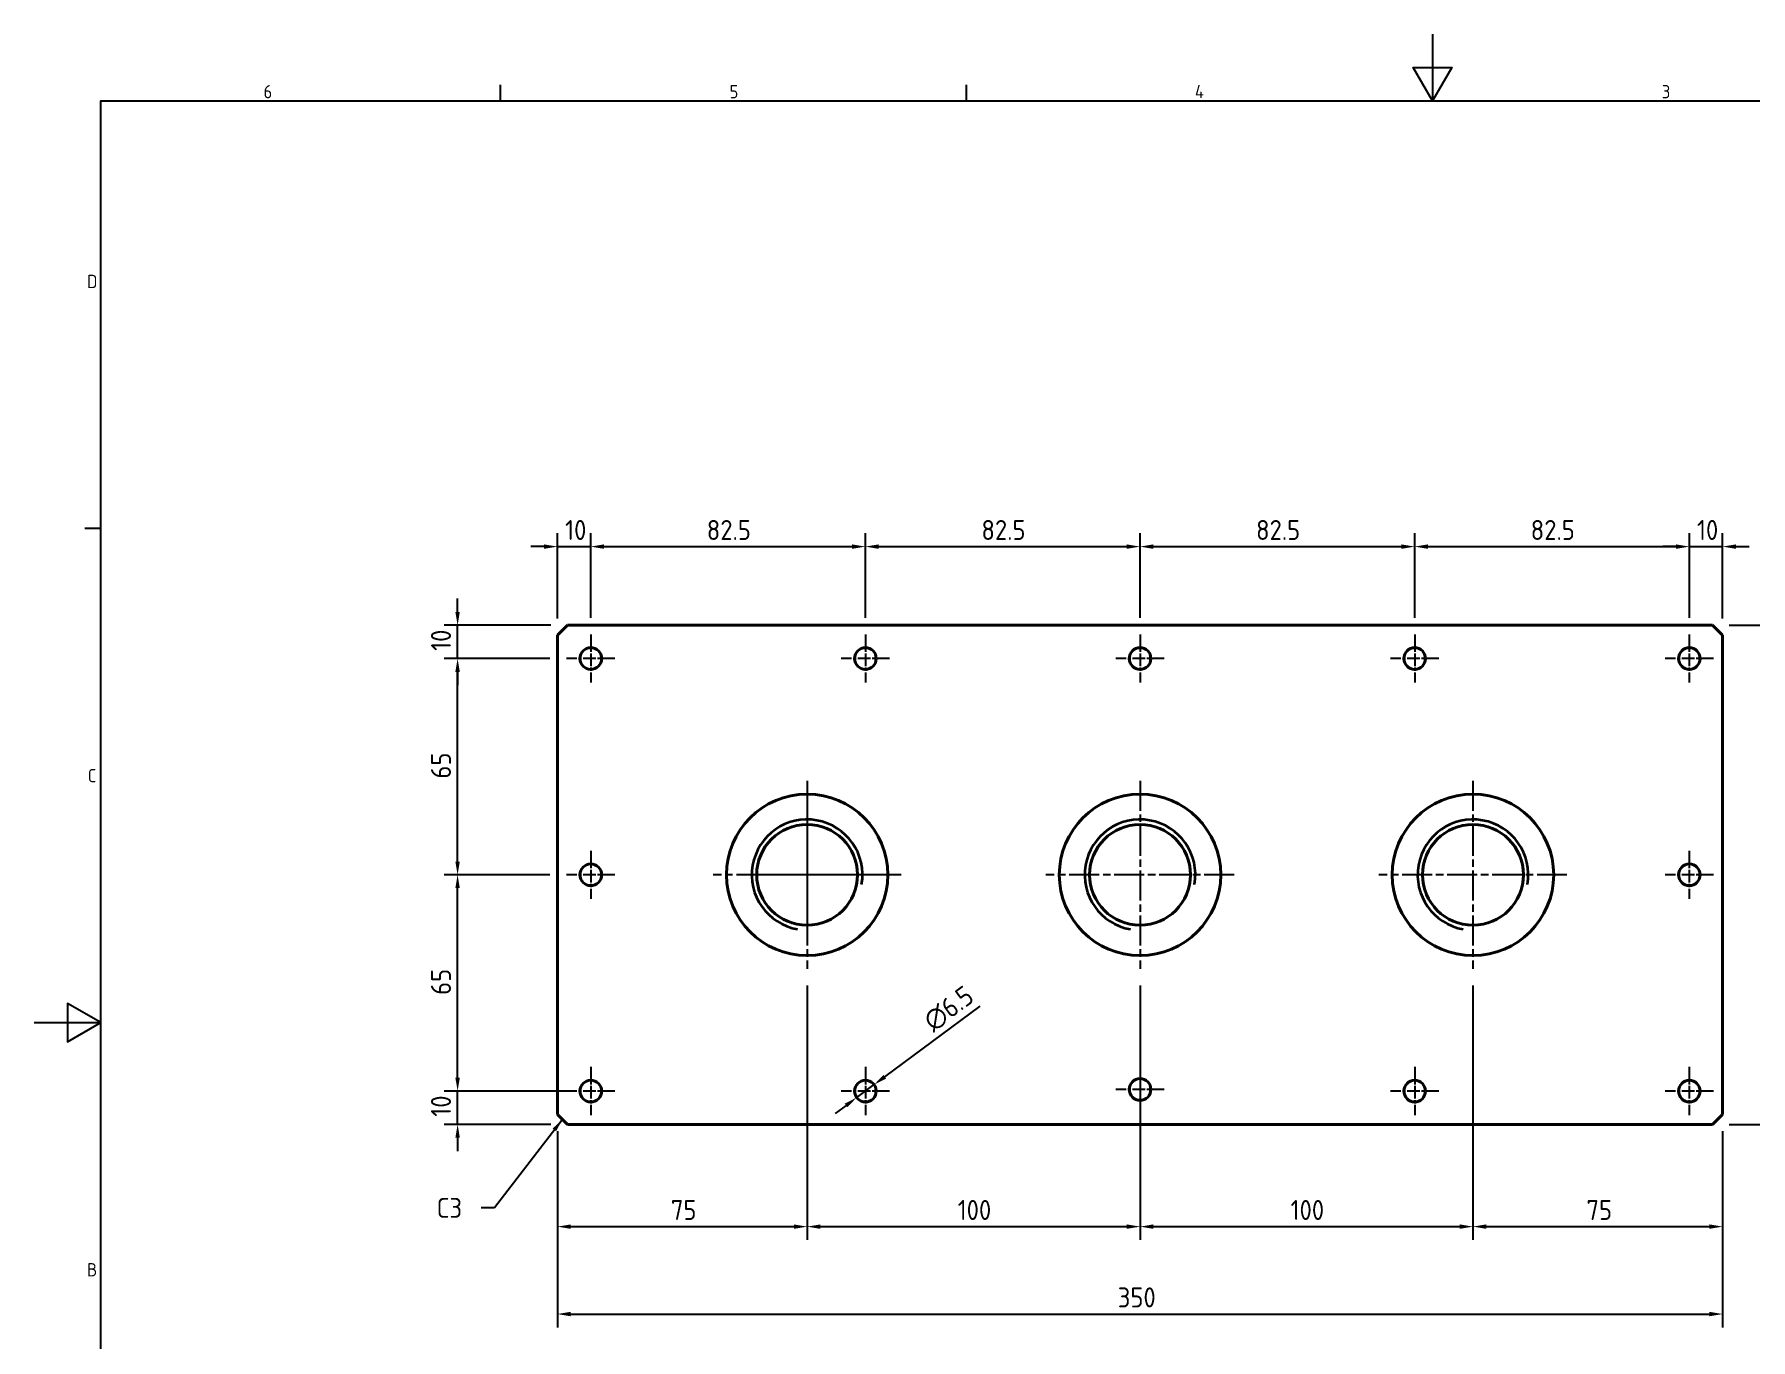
# Model space of a CAD drawing. Header units: millimetres. Extents: x 0 to 840, y 0 to 594.
# Drawn here: x 0 to 516, y 202 to 594 of the extents above; entities that cross this region are included whole.
import ezdxf

# ---------------------------------------------------------------- set-up
doc = ezdxf.new("R2010")
doc.units = ezdxf.units.MM
doc.header["$LTSCALE"] = 2
doc.linetypes.add('CHAIN', pattern=[0.3543, 0.2362, -0.0295, 0.0591, -0.0295])
doc.layers.get('0').update_dxf_attribs({"color": 3, "lineweight": 25})
for name, color, linetype, lineweight in [('가시적인 것(ISO)', 3, 'Continuous', 40), ('가시적인 좁은 것(ISO)', 3, 'Continuous', 35), ('경계(ISO)', 7, 'Continuous', 25), ('기호(ISO)', 5, 'Continuous', 25), ('중심 표식(ISO)', 1, 'Continuous', 25), ('치수(ISO)', 2, 'Continuous', 25)]:
    doc.layers.add(name, color=color, linetype=linetype, lineweight=lineweight)
doc.styles.add('문자 텍스트_PSTEK_POSCO', font='isocp.shx')
doc.styles.add('치수 텍스트_PSTEK_POSCO', font='isocp.shx')
doc.dimstyles.new('치수_PSTEK_POSCO', dxfattribs={"dimscale": 2, "dimtxt": 3, "dimasz": 2, "dimexe": 2, "dimexo": 2.5, "dimgap": 1, "dimtad": 1, "dimrnd": 1e-08, "dimdsep": 46, "dimtxsty": '치수 텍스트_PSTEK_POSCO', "dimcen": 0.09, "dimdle": 10, "dimclrd": 7, "dimclre": 7, "dimclrt": 2, "dimadec": 1, "dimazin": 2, "dimtfac": 1, "dimtmove": 0, "dimatfit": 3, "dimfxl": 0, "dimtolj": 1, "dimlwd": -1, "dimlwe": -1, "dimarcsym": 0})
doc.dimstyles.new('치수_PSTEK_POSCO$7', dxfattribs={"dimscale": 2, "dimtxt": 3, "dimasz": 2, "dimexe": 2, "dimexo": 2.5, "dimgap": 1, "dimtad": 1, "dimrnd": 1e-08, "dimdsep": 46, "dimtxsty": '치수 텍스트_PSTEK_POSCO', "dimcen": 0.09, "dimdle": 10, "dimclrd": 7, "dimclre": 7, "dimclrt": 2, "dimadec": 1, "dimazin": 2, "dimtfac": 1, "dimtmove": 0, "dimatfit": 3, "dimfxl": 0, "dimtolj": 1, "dimlwd": -1, "dimlwe": -1, "dimarcsym": 0})

# ---------------------------------------------------------------- blocks, each defined once
blk = doc.blocks.new('경계 Default Border')
at = {"layer": '경계(ISO)'}
for p, q in [((70, 287), (70, 289.4)), ((140, 287), (140, 289.4)), ((10, 222.75), (7.6, 222.75))]:
    blk.add_line(p, q, dxfattribs=at)
at = {"layer": '경계(ISO)', "flags": 128}
for points in [[(210, 297), (210, 287), (207.11, 292), (212.89, 292), (210, 287)], [(10, 10), (10, 287), (410, 287), (410, 10), (10, 10)], [(0, 148.5), (10, 148.5), (5, 151.39), (5, 145.61), (10, 148.5)]]:
    blk.add_lwpolyline(points, dxfattribs=at)
at = {"layer": '경계(ISO)', "color": 2, "char_height": 2, "attachment_point": 7, "style": '문자 텍스트_PSTEK_POSCO'}
for s, insert in [('6', (34.43, 287.38)), ('5', (104.43, 287.38)), ('4', (174.32, 287.4)), ('3', (244.45, 287.38)), ('D', (7.92, 258.86)), ('C', (8.03, 184.61)), ('B', (7.92, 110.36))]:
    blk.add_mtext(s, dxfattribs=dict(at, insert=insert))
blk = doc.blocks.new('*D22')
at = {"layer": 'Defpoints', "color": 0, "transparency": 16777216}
for p in [(167.15, 440.04), (157.15, 413.41), (167.15, 413.66)]:
    blk.add_point(p, dxfattribs=at)
at = {"layer": '치수(ISO)', "color": 7, "transparency": 16777216}
for p, q in [((157.15, 418.41), (157.15, 444.04)), ((167.15, 418.66), (167.15, 444.04)), ((153.15, 440.04), (149.15, 440.04)), ((157.15, 440.04), (167.15, 440.04)), ((171.15, 440.04), (175.15, 440.04))]:
    blk.add_line(p, q, dxfattribs=at)
for points in [[(153.15, 440.71), (153.15, 439.38), (157.15, 440.04)], [(171.15, 440.71), (171.15, 439.38), (167.15, 440.04)]]:
    blk.add_solid(points, dxfattribs=at)
at = {"layer": '치수(ISO)', "color": 2, "transparency": 16777216, "insert": (159.44, 445.04), "char_height": 6, "attachment_point": 4, "style": '치수 텍스트_PSTEK_POSCO'}
blk.add_mtext('\\A1;10', dxfattribs=at)
blk = doc.blocks.new('*D23')
at = {"layer": 'Defpoints', "color": 0, "transparency": 16777216}
for p in [(249.65, 440.04), (167.15, 413.66), (249.65, 413.66)]:
    blk.add_point(p, dxfattribs=at)
at = {"layer": '치수(ISO)', "color": 7, "transparency": 16777216}
for p, q in [((167.15, 418.66), (167.15, 444.04)), ((249.65, 418.66), (249.65, 444.04)), ((171.15, 440.04), (245.65, 440.04))]:
    blk.add_line(p, q, dxfattribs=at)
for points in [[(171.15, 440.71), (171.15, 439.38), (167.15, 440.04)], [(245.65, 440.71), (245.65, 439.38), (249.65, 440.04)]]:
    blk.add_solid(points, dxfattribs=at)
at = {"layer": '치수(ISO)', "color": 2, "transparency": 16777216, "insert": (201.99, 445.04), "char_height": 6, "attachment_point": 4, "style": '치수 텍스트_PSTEK_POSCO'}
blk.add_mtext('\\A1;82.5', dxfattribs=at)
blk = doc.blocks.new('*D24')
at = {"layer": 'Defpoints', "color": 0, "transparency": 16777216}
for p in [(332.15, 440.04), (249.65, 413.66), (332.15, 413.66)]:
    blk.add_point(p, dxfattribs=at)
at = {"layer": '치수(ISO)', "color": 7, "transparency": 16777216}
for p, q in [((249.65, 418.66), (249.65, 444.04)), ((332.15, 418.66), (332.15, 444.04)), ((253.65, 440.04), (328.15, 440.04))]:
    blk.add_line(p, q, dxfattribs=at)
for points in [[(253.65, 440.71), (253.65, 439.38), (249.65, 440.04)], [(328.15, 440.71), (328.15, 439.38), (332.15, 440.04)]]:
    blk.add_solid(points, dxfattribs=at)
at = {"layer": '치수(ISO)', "color": 2, "transparency": 16777216, "insert": (284.49, 445.04), "char_height": 6, "attachment_point": 4, "style": '치수 텍스트_PSTEK_POSCO'}
blk.add_mtext('\\A1;82.5', dxfattribs=at)
blk = doc.blocks.new('*D25')
at = {"layer": 'Defpoints', "color": 0, "transparency": 16777216}
for p in [(414.65, 440.04), (332.15, 413.66), (414.65, 413.66)]:
    blk.add_point(p, dxfattribs=at)
at = {"layer": '치수(ISO)', "color": 7, "transparency": 16777216}
for p, q in [((332.15, 418.66), (332.15, 444.04)), ((414.65, 418.66), (414.65, 444.04)), ((336.15, 440.04), (410.65, 440.04))]:
    blk.add_line(p, q, dxfattribs=at)
for points in [[(336.15, 440.71), (336.15, 439.38), (332.15, 440.04)], [(410.65, 440.71), (410.65, 439.38), (414.65, 440.04)]]:
    blk.add_solid(points, dxfattribs=at)
at = {"layer": '치수(ISO)', "color": 2, "transparency": 16777216, "insert": (366.99, 445.04), "char_height": 6, "attachment_point": 4, "style": '치수 텍스트_PSTEK_POSCO'}
blk.add_mtext('\\A1;82.5', dxfattribs=at)
blk = doc.blocks.new('*D26')
at = {"layer": 'Defpoints', "color": 0, "transparency": 16777216}
for p in [(497.15, 440.04), (414.65, 413.66), (497.15, 413.66)]:
    blk.add_point(p, dxfattribs=at)
at = {"layer": '치수(ISO)', "color": 7, "transparency": 16777216}
for p, q in [((414.65, 418.66), (414.65, 444.04)), ((497.15, 418.66), (497.15, 444.04)), ((418.65, 440.04), (493.15, 440.04))]:
    blk.add_line(p, q, dxfattribs=at)
for points in [[(418.65, 440.71), (418.65, 439.38), (414.65, 440.04)], [(493.15, 440.71), (493.15, 439.38), (497.15, 440.04)]]:
    blk.add_solid(points, dxfattribs=at)
at = {"layer": '치수(ISO)', "color": 2, "transparency": 16777216, "insert": (449.49, 445.04), "char_height": 6, "attachment_point": 4, "style": '치수 텍스트_PSTEK_POSCO'}
blk.add_mtext('\\A1;82.5', dxfattribs=at)
blk = doc.blocks.new('*D27')
at = {"layer": 'Defpoints', "color": 0, "transparency": 16777216}
for p in [(507.15, 440.04), (497.15, 413.66), (507.15, 413.41)]:
    blk.add_point(p, dxfattribs=at)
at = {"layer": '치수(ISO)', "color": 7, "transparency": 16777216}
for p, q in [((497.15, 418.66), (497.15, 444.04)), ((507.15, 418.41), (507.15, 444.04)), ((493.15, 440.04), (489.15, 440.04)), ((497.15, 440.04), (507.15, 440.04)), ((511.15, 440.04), (515.15, 440.04))]:
    blk.add_line(p, q, dxfattribs=at)
for points in [[(493.15, 440.71), (493.15, 439.38), (497.15, 440.04)], [(511.15, 440.71), (511.15, 439.38), (507.15, 440.04)]]:
    blk.add_solid(points, dxfattribs=at)
at = {"layer": '치수(ISO)', "color": 2, "transparency": 16777216, "insert": (499.44, 445.04), "char_height": 6, "attachment_point": 4, "style": '치수 텍스트_PSTEK_POSCO'}
blk.add_mtext('\\A1;10', dxfattribs=at)
blk = doc.blocks.new('*D28')
at = {"layer": 'Defpoints', "color": 0, "transparency": 16777216}
for p in [(127.15, 276.41), (167.15, 276.41), (160.15, 266.41)]:
    blk.add_point(p, dxfattribs=at)
at = {"layer": '치수(ISO)', "color": 7, "transparency": 16777216}
for p, q in [((127.15, 280.41), (127.15, 284.41)), ((162.15, 276.41), (123.15, 276.41)), ((127.15, 266.41), (127.15, 276.41)), ((155.15, 266.41), (123.15, 266.41)), ((127.15, 262.41), (127.15, 258.41))]:
    blk.add_line(p, q, dxfattribs=at)
for points in [[(126.48, 280.41), (127.81, 280.41), (127.15, 276.41)], [(126.48, 262.41), (127.81, 262.41), (127.15, 266.41)]]:
    blk.add_solid(points, dxfattribs=at)
at = {"layer": '치수(ISO)', "color": 2, "transparency": 16777216, "insert": (122.15, 268.71), "char_height": 6, "attachment_point": 4, "rotation": 90, "style": '치수 텍스트_PSTEK_POSCO'}
blk.add_mtext('\\A1;10', dxfattribs=at)
blk = doc.blocks.new('*D29')
at = {"layer": 'Defpoints', "color": 0, "transparency": 16777216}
for p in [(127.15, 416.41), (160.15, 416.41), (159.9, 406.41)]:
    blk.add_point(p, dxfattribs=at)
at = {"layer": '치수(ISO)', "color": 7, "transparency": 16777216}
for p, q in [((127.15, 420.41), (127.15, 424.41)), ((155.15, 416.41), (123.15, 416.41)), ((127.15, 406.41), (127.15, 416.41)), ((154.9, 406.41), (123.15, 406.41)), ((127.15, 402.41), (127.15, 398.41))]:
    blk.add_line(p, q, dxfattribs=at)
for points in [[(126.48, 420.41), (127.81, 420.41), (127.15, 416.41)], [(126.48, 402.41), (127.81, 402.41), (127.15, 406.41)]]:
    blk.add_solid(points, dxfattribs=at)
at = {"layer": '치수(ISO)', "color": 2, "transparency": 16777216, "insert": (122.15, 408.71), "char_height": 6, "attachment_point": 4, "rotation": 90, "style": '치수 텍스트_PSTEK_POSCO'}
blk.add_mtext('\\A1;10', dxfattribs=at)
blk = doc.blocks.new('*D30')
at = {"layer": 'Defpoints', "color": 0, "transparency": 16777216}
for p in [(127.15, 406.41), (159.9, 406.41), (159.9, 341.41)]:
    blk.add_point(p, dxfattribs=at)
at = {"layer": '치수(ISO)', "color": 7, "transparency": 16777216}
for p, q in [((154.9, 406.41), (123.15, 406.41)), ((127.15, 345.41), (127.15, 402.41)), ((154.9, 341.41), (123.15, 341.41))]:
    blk.add_line(p, q, dxfattribs=at)
for points in [[(126.48, 402.41), (127.81, 402.41), (127.15, 406.41)], [(126.48, 345.41), (127.81, 345.41), (127.15, 341.41)]]:
    blk.add_solid(points, dxfattribs=at)
at = {"layer": '치수(ISO)', "color": 2, "transparency": 16777216, "insert": (122.15, 370.33), "char_height": 6, "attachment_point": 4, "rotation": 90, "style": '치수 텍스트_PSTEK_POSCO'}
blk.add_mtext('\\A1;65', dxfattribs=at)
blk = doc.blocks.new('*D31')
at = {"layer": 'Defpoints', "color": 0, "transparency": 16777216}
for p in [(127.15, 341.41), (159.9, 341.41), (167.15, 276.41)]:
    blk.add_point(p, dxfattribs=at)
at = {"layer": '치수(ISO)', "color": 7, "transparency": 16777216}
for p, q in [((154.9, 341.41), (123.15, 341.41)), ((127.15, 280.41), (127.15, 337.41)), ((162.15, 276.41), (123.15, 276.41))]:
    blk.add_line(p, q, dxfattribs=at)
for points in [[(126.48, 337.41), (127.81, 337.41), (127.15, 341.41)], [(126.48, 280.41), (127.81, 280.41), (127.15, 276.41)]]:
    blk.add_solid(points, dxfattribs=at)
at = {"layer": '치수(ISO)', "color": 2, "transparency": 16777216, "insert": (122.15, 305.33), "char_height": 6, "attachment_point": 4, "rotation": 90, "style": '치수 텍스트_PSTEK_POSCO'}
blk.add_mtext('\\A1;65', dxfattribs=at)
blk = doc.blocks.new('*D32')
at = {"layer": 'Defpoints', "color": 0, "transparency": 16777216}
for p in [(157.15, 269.41), (507.15, 269.41), (507.15, 209.41)]:
    blk.add_point(p, dxfattribs=at)
at = {"layer": '치수(ISO)', "color": 7, "transparency": 16777216}
for p, q in [((157.15, 264.41), (157.15, 205.41)), ((507.15, 264.41), (507.15, 205.41)), ((161.15, 209.41), (503.15, 209.41))]:
    blk.add_line(p, q, dxfattribs=at)
for points in [[(161.15, 210.08), (161.15, 208.74), (157.15, 209.41)], [(503.15, 210.08), (503.15, 208.74), (507.15, 209.41)]]:
    blk.add_solid(points, dxfattribs=at)
at = {"layer": '치수(ISO)', "color": 2, "transparency": 16777216, "insert": (325.45, 214.41), "char_height": 6, "attachment_point": 4, "style": '치수 텍스트_PSTEK_POSCO'}
blk.add_mtext('\\A1;350', dxfattribs=at)
blk = doc.blocks.new('*D33')
at = {"layer": 'Defpoints', "color": 0, "transparency": 16777216}
for p in [(504.15, 416.41), (531.54, 416.41), (504.15, 266.41)]:
    blk.add_point(p, dxfattribs=at)
at = {"layer": '치수(ISO)', "color": 7, "transparency": 16777216}
for p, q in [((509.15, 416.41), (535.54, 416.41)), ((531.54, 270.41), (531.54, 412.41)), ((509.15, 266.41), (535.54, 266.41))]:
    blk.add_line(p, q, dxfattribs=at)
for points in [[(530.87, 412.41), (532.21, 412.41), (531.54, 416.41)], [(530.87, 270.41), (532.21, 270.41), (531.54, 266.41)]]:
    blk.add_solid(points, dxfattribs=at)
at = {"layer": '치수(ISO)', "color": 2, "transparency": 16777216, "insert": (526.54, 336.61), "char_height": 6, "attachment_point": 4, "rotation": 90, "style": '치수 텍스트_PSTEK_POSCO'}
blk.add_mtext('\\A1;150', dxfattribs=at)
blk = doc.blocks.new('*D34')
at = {"layer": 'Defpoints', "color": 0, "transparency": 16777216}
for p in [(247.03, 274.48), (252.26, 278.35)]:
    blk.add_point(p, dxfattribs=at)
at = {"layer": '치수(ISO)', "color": 7, "transparency": 16777216}
for p, q in [((255.47, 280.73), (284.12, 301.95)), ((247.03, 274.48), (252.26, 278.35)), ((243.82, 272.1), (240.61, 269.71))]:
    blk.add_line(p, q, dxfattribs=at)
for points in [[(255.07, 281.26), (255.87, 280.19), (252.26, 278.35)], [(243.42, 272.63), (244.22, 271.56), (247.03, 274.48)]]:
    blk.add_solid(points, dxfattribs=at)
at = {"layer": '치수(ISO)', "color": 2, "transparency": 16777216, "insert": (268.25, 296.42), "char_height": 6, "attachment_point": 4, "rotation": 36.5291, "style": '치수 텍스트_PSTEK_POSCO'}
blk.add_mtext('\\A1;∅6.5', dxfattribs=at)
blk = doc.blocks.new('*D36')
at = {"layer": 'Defpoints', "color": 0, "transparency": 16777216}
for p in [(232.15, 313.16), (157.15, 269.41), (232.15, 235.68)]:
    blk.add_point(p, dxfattribs=at)
at = {"layer": '치수(ISO)', "color": 7, "transparency": 16777216}
for p, q in [((232.15, 308.16), (232.15, 231.68)), ((157.15, 264.41), (157.15, 231.68)), ((161.15, 235.68), (228.15, 235.68))]:
    blk.add_line(p, q, dxfattribs=at)
for points in [[(161.15, 236.35), (161.15, 235.02), (157.15, 235.68)], [(228.15, 236.35), (228.15, 235.02), (232.15, 235.68)]]:
    blk.add_solid(points, dxfattribs=at)
at = {"layer": '치수(ISO)', "color": 2, "transparency": 16777216, "insert": (191.2, 240.68), "char_height": 6, "attachment_point": 4, "style": '치수 텍스트_PSTEK_POSCO'}
blk.add_mtext('\\A1;75', dxfattribs=at)
blk = doc.blocks.new('*D37')
at = {"layer": 'Defpoints', "color": 0, "transparency": 16777216}
for p in [(232.15, 313.16), (332.15, 313.16), (332.15, 235.68)]:
    blk.add_point(p, dxfattribs=at)
at = {"layer": '치수(ISO)', "color": 7, "transparency": 16777216}
for p, q in [((232.15, 308.16), (232.15, 231.68)), ((332.15, 308.16), (332.15, 231.68)), ((236.15, 235.68), (328.15, 235.68))]:
    blk.add_line(p, q, dxfattribs=at)
for points in [[(236.15, 236.35), (236.15, 235.02), (232.15, 235.68)], [(328.15, 236.35), (328.15, 235.02), (332.15, 235.68)]]:
    blk.add_solid(points, dxfattribs=at)
at = {"layer": '치수(ISO)', "color": 2, "transparency": 16777216, "insert": (277.36, 240.68), "char_height": 6, "attachment_point": 4, "style": '치수 텍스트_PSTEK_POSCO'}
blk.add_mtext('\\A1;100', dxfattribs=at)
blk = doc.blocks.new('*D38')
at = {"layer": 'Defpoints', "color": 0, "transparency": 16777216}
for p in [(332.15, 313.16), (432.15, 313.16), (432.15, 235.68)]:
    blk.add_point(p, dxfattribs=at)
at = {"layer": '치수(ISO)', "color": 7, "transparency": 16777216}
for p, q in [((332.15, 308.16), (332.15, 231.68)), ((432.15, 308.16), (432.15, 231.68)), ((336.15, 235.68), (428.15, 235.68))]:
    blk.add_line(p, q, dxfattribs=at)
for points in [[(336.15, 236.35), (336.15, 235.02), (332.15, 235.68)], [(428.15, 236.35), (428.15, 235.02), (432.15, 235.68)]]:
    blk.add_solid(points, dxfattribs=at)
at = {"layer": '치수(ISO)', "color": 2, "transparency": 16777216, "insert": (377.36, 240.68), "char_height": 6, "attachment_point": 4, "style": '치수 텍스트_PSTEK_POSCO'}
blk.add_mtext('\\A1;100', dxfattribs=at)
blk = doc.blocks.new('*D39')
at = {"layer": 'Defpoints', "color": 0, "transparency": 16777216}
for p in [(432.15, 313.16), (507.15, 269.41), (507.15, 235.68)]:
    blk.add_point(p, dxfattribs=at)
at = {"layer": '치수(ISO)', "color": 7, "transparency": 16777216}
for p, q in [((432.15, 308.16), (432.15, 231.68)), ((507.15, 264.41), (507.15, 231.68)), ((436.15, 235.68), (503.15, 235.68))]:
    blk.add_line(p, q, dxfattribs=at)
for points in [[(436.15, 236.35), (436.15, 235.02), (432.15, 235.68)], [(503.15, 236.35), (503.15, 235.02), (507.15, 235.68)]]:
    blk.add_solid(points, dxfattribs=at)
at = {"layer": '치수(ISO)', "color": 2, "transparency": 16777216, "insert": (466.24, 240.68), "char_height": 6, "attachment_point": 4, "style": '치수 텍스트_PSTEK_POSCO'}
blk.add_mtext('\\A1;75', dxfattribs=at)

msp = doc.modelspace()

# ---------------------------------------------------------------- linework, layer by layer
at = {"layer": '가시적인 것(ISO)'}
for p, q in [((157.1451, 413.4109), (160.1451, 416.4109)), ((157.1451, 269.4109), (157.1451, 413.4109)), ((160.1451, 416.4109), (504.1451, 416.4109)), ((504.1451, 416.4109), (507.1451, 413.4109)), ((507.1451, 413.4109), (507.1451, 269.4109)), ((160.1451, 266.4109), (157.1451, 269.4109)), ((507.1451, 269.4109), (504.1451, 266.4109)), ((504.1451, 266.4109), (160.1451, 266.4109))]:
    msp.add_line(p, q, dxfattribs=at)
for centre, radius in [((167.1451, 406.4109), 3.25), ((249.6451, 406.4109), 3.25), ((332.1451, 406.4109), 3.25), ((414.6451, 406.4109), 3.25), ((497.1451, 406.4109), 3.25), ((232.1451, 341.4109), 24.25), ((332.1451, 341.4109), 24.25), ((432.1451, 341.4109), 24.25), ((232.1451, 341.4109), 15.1455), ((332.1451, 341.4109), 15.1455), ((432.1451, 341.4109), 15.1455), ((167.1451, 341.4109), 3.25), ((497.1451, 341.4109), 3.25), ((167.1451, 276.4109), 3.25), ((249.6451, 276.4109), 3.25), ((332.1451, 276.9111), 3.25), ((414.6451, 276.4109), 3.25), ((497.1451, 276.4109), 3.25)]:
    msp.add_circle(centre, radius, dxfattribs=at)
at = {"layer": '가시적인 좁은 것(ISO)'}
for centre in [(232.1451, 341.4109), (332.1451, 341.4109), (432.1451, 341.4109)]:
    msp.add_arc(centre, 16.6245, 350, 260, dxfattribs=at)
at = {"layer": '중심 표식(ISO)', "linetype": 'CHAIN', "ltscale": 8.056153}
for p, q in [((167.1451, 413.6609), (167.1451, 399.1609)), ((249.6451, 413.6609), (249.6451, 399.1609)), ((332.1451, 413.6609), (332.1451, 399.1609)), ((414.6451, 413.6609), (414.6451, 399.1609)), ((497.1451, 413.6609), (497.1451, 399.1609)), ((174.3951, 406.4109), (159.8951, 406.4109)), ((256.8951, 406.4109), (242.3951, 406.4109)), ((339.3951, 406.4109), (324.8951, 406.4109)), ((421.8951, 406.4109), (407.3951, 406.4109)), ((504.3951, 406.4109), (489.8951, 406.4109)), ((167.1451, 348.6609), (167.1451, 334.1609)), ((497.1451, 348.6609), (497.1451, 334.1609)), ((174.3951, 341.4109), (159.8951, 341.4109)), ((504.3951, 341.4109), (489.8951, 341.4109)), ((167.1451, 283.6609), (167.1451, 269.1609)), ((249.6451, 283.6609), (249.6451, 269.1609)), ((332.1451, 284.1611), (332.1451, 269.6611)), ((414.6451, 283.6609), (414.6451, 269.1609)), ((497.1451, 283.6609), (497.1451, 269.1609)), ((174.3951, 276.4109), (159.8951, 276.4109)), ((256.8951, 276.4109), (242.3951, 276.4109)), ((339.3951, 276.9111), (324.8951, 276.9111)), ((421.8951, 276.4109), (407.3951, 276.4109)), ((504.3951, 276.4109), (489.8951, 276.4109))]:
    msp.add_line(p, q, dxfattribs=at)
at = {"layer": '중심 표식(ISO)', "linetype": 'CHAIN', "ltscale": 19.051651}
for p, q in [((232.1451, 369.6609), (232.1451, 313.1609)), ((332.1451, 369.6609), (332.1451, 313.1609)), ((432.1451, 369.6609), (432.1451, 313.1609)), ((232.1451, 362.0354), (232.1451, 320.7864)), ((260.3951, 341.4109), (203.8951, 341.4109)), ((252.7696, 341.4109), (211.5206, 341.4109)), ((360.3951, 341.4109), (303.8951, 341.4109)), ((460.3951, 341.4109), (403.8951, 341.4109))]:
    msp.add_line(p, q, dxfattribs=at)

# ---------------------------------------------------------------- block references
at = {"xscale": 2, "yscale": 2, "zscale": 2}
msp.add_blockref('경계 Default Border', (0, 0), dxfattribs=at)

# ---------------------------------------------------------------- texts
at = {"layer": '기호(ISO)', "color": 2, "insert": (120.8466, 241.3155), "char_height": 6, "attachment_point": 4, "style": '치수 텍스트_PSTEK_POSCO'}
msp.add_mtext('{C3}', dxfattribs=at)

# ---------------------------------------------------------------- dimensions: what is measured, and where the dimension line sits
at = {"layer": '치수(ISO)', "color": 7}
for base, p1, p2, angle, override, picture, middle in [((167.1451, 440.044), (157.1451, 413.4109), (167.1451, 413.6609), 180, {"dimdec": 2, "dimtp": 0, "dimtm": 0, "dimtdec": 2, "dimtofl": 1, "dimatfit": 1}, '*D22', (162.1451, 440.044)), ((249.6451, 440.044), (167.1451, 413.6609), (249.6451, 413.6609), 180, {"dimdec": 2, "dimtp": 0, "dimtm": 0, "dimtdec": 2, "dimtofl": 0, "dimatfit": 1}, '*D23', (208.4151, 440.044)), ((332.1451, 440.044), (249.6451, 413.6609), (332.1451, 413.6609), 180, {"dimdec": 2, "dimtp": 0, "dimtm": 0, "dimtdec": 2, "dimtofl": 0, "dimatfit": 1}, '*D24', (290.9151, 440.044)), ((414.6451, 440.044), (332.1451, 413.6609), (414.6451, 413.6609), 180, {"dimdec": 2, "dimtp": 0, "dimtm": 0, "dimtdec": 2, "dimtofl": 0, "dimatfit": 1}, '*D25', (373.4151, 440.044)), ((497.1451, 440.044), (414.6451, 413.6609), (497.1451, 413.6609), 180, {"dimdec": 2, "dimtp": 0, "dimtm": 0, "dimtdec": 2, "dimtofl": 0, "dimatfit": 1}, '*D26', (455.9151, 440.044)), ((507.1451, 440.044), (497.1451, 413.6609), (507.1451, 413.4109), 180, {"dimdec": 2, "dimtp": 0, "dimtm": 0, "dimtdec": 2, "dimtofl": 1, "dimatfit": 1}, '*D27', (502.1451, 440.044)), ((127.1451, 416.4109), (159.8951, 406.4109), (160.1451, 416.4109), 90, {"dimdec": 2, "dimtp": 0, "dimtm": 0, "dimtdec": 2, "dimtofl": 1, "dimatfit": 1}, '*D29', (127.1451, 411.4109)), ((531.5401, 416.4109), (504.1451, 266.4109), (504.1451, 416.4109), 90, {"dimdec": 2, "dimtp": 0, "dimtm": 0, "dimtdec": 2, "dimtofl": 0, "dimatfit": 1}, '*D33', (531.5401, 341.4109)), ((127.1451, 406.4109), (159.8951, 341.4109), (159.8951, 406.4109), 90, {"dimdec": 2, "dimtp": 0, "dimtm": 0, "dimtdec": 2, "dimtofl": 0, "dimatfit": 1}, '*D30', (127.1451, 373.9309)), ((127.1451, 341.4109), (167.1451, 276.4109), (159.8951, 341.4109), 90, {"dimdec": 2, "dimtp": 0, "dimtm": 0, "dimtdec": 2, "dimtofl": 0, "dimatfit": 1}, '*D31', (127.1451, 308.9309)), ((232.1451, 235.6819), (157.1451, 269.4109), (232.1451, 313.1609), 180, {"dimdec": 2, "dimtp": 0, "dimtm": 0, "dimtdec": 2, "dimtofl": 0, "dimatfit": 1}, '*D36', (194.6251, 235.6819)), ((332.1451, 235.6819), (232.1451, 313.1609), (332.1451, 313.1609), 180, {"dimdec": 2, "dimtp": 0, "dimtm": 0, "dimtdec": 2, "dimtofl": 0, "dimatfit": 1}, '*D37', (282.1651, 235.6819)), ((432.1451, 235.6819), (332.1451, 313.1609), (432.1451, 313.1609), 180, {"dimdec": 2, "dimtp": 0, "dimtm": 0, "dimtdec": 2, "dimtofl": 0, "dimatfit": 1}, '*D38', (382.1651, 235.6819)), ((507.1451, 235.6819), (432.1451, 313.1609), (507.1451, 269.4109), 180, {"dimdec": 2, "dimtp": 0, "dimtm": 0, "dimtdec": 2, "dimtofl": 0, "dimatfit": 1}, '*D39', (469.6651, 235.6819)), ((127.1451, 276.4109), (160.1451, 266.4109), (167.1451, 276.4109), 90, {"dimdec": 2, "dimtp": 0, "dimtm": 0, "dimtdec": 2, "dimtofl": 1, "dimatfit": 1}, '*D28', (127.1451, 271.4109))]:
    dim = msp.add_linear_dim(base=base, p1=p1, p2=p2, angle=angle, dimstyle='치수_PSTEK_POSCO', override=override, dxfattribs=at)
    dim.commit()
    dim.dimension.update_dxf_attribs({"geometry": picture, "text_midpoint": middle, "dimtype": 160})
dim = msp.add_diameter_dim_2p(p1=(247.0335, 274.4764), p2=(252.2566, 278.3454), dimstyle='치수_PSTEK_POSCO', override={"dimdec": 2, "dimlfac": 1, "dimtp": 0, "dimtm": 0, "dimtdec": 2, "dimatfit": 2}, dxfattribs=at)
dim.commit()
dim.dimension.update_dxf_attribs({"geometry": '*D34', "text_midpoint": (276.8719, 296.5791), "dimtype": 163})
dim = msp.add_linear_dim(base=(507.1451, 209.4109), p1=(157.1451, 269.4109), p2=(507.1451, 269.4109), dimstyle='치수_PSTEK_POSCO', override={"dimdec": 2, "dimtp": 0, "dimtm": 0, "dimtdec": 2, "dimtofl": 0, "dimatfit": 1}, dxfattribs=at)
dim.commit()
dim.dimension.update_dxf_attribs({"geometry": '*D32', "text_midpoint": (330.8558, 209.4109), "dimtype": 160})

# ---------------------------------------------------------------- leaders
at = {"layer": '기호(ISO)', "color": 7, "annotation_type": 0, "has_hookline": 1, "hookline_direction": 1, "text_width": 7.1281}
msp.add_leader([(158.6451, 267.9109), (138.1863, 241.3155), (134.1863, 241.3155)], dimstyle='치수_PSTEK_POSCO$7', override={"dimtad": 0}, dxfattribs=at)

doc.saveas('drawing.dxf')
